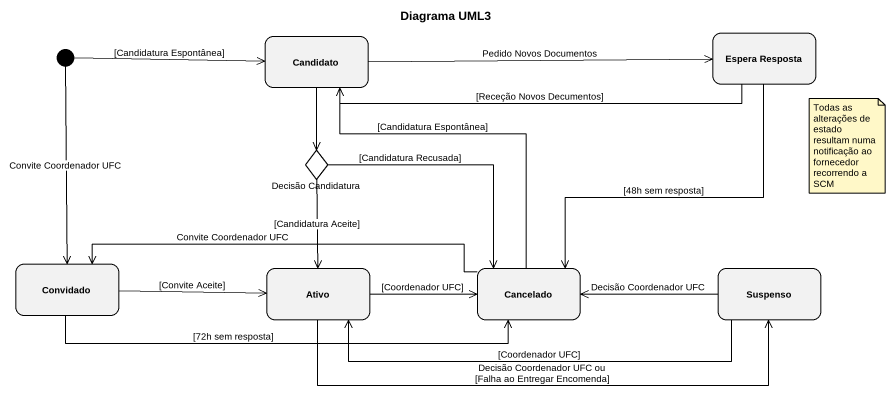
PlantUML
@startuml
title Diagrama UML3
hide empty description
state Candidato
state "Espera Resposta" as Espera_Resposta
state "Decisão Candidatura" as Decisão_Candidatura <<choice>>
state Convidado
state Ativo
state Cancelado
state Suspenso
[*] -right-> Candidato : [Candidatura Espontânea]
[*] --> Convidado : Convite Coordenador UFC
Candidato -right-> Espera_Resposta : Pedido Novos Documentos
Candidato --> Decisão_Candidatura
Espera_Resposta -left-> Candidato : [Receção Novos Decumentos]
Espera_Resposta --> Cancelado : [48h sem resposta]
Decisão_Candidatura --> Ativo : [Candidatura Aceite]
Decisão_Candidatura --> Cancelado : [Candidatura Recusada]
Convidado -right-> Ativo : [Convite Aceite]
Convidado -right-> Cancelado : [72h sem resposta]
Ativo -right-> Cancelado : [Coordenador UFC]
Ativo -right-> Suspenso : Decisão Coordenador UFC ou [Falha ao Entregar Encomenda]
Cancelado -up-> Candidato : [Candidatura Espontânea]
Cancelado -left-> Convidado : Convite Coordenador UFC
Suspenso -left-> Ativo : [Coordenador UFC]
Suspenso -left-> Cancelado : Decisão Coordenador UFC
note as N1
  Todas as alterações de estado resultam numa notificação ao fornecedor recorrendo a SCM
end note
@enduml
